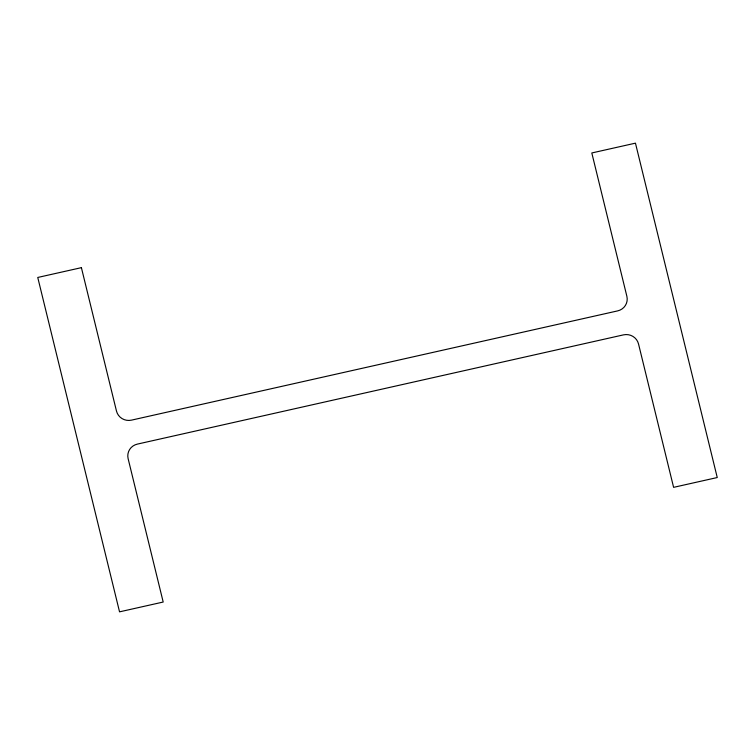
<?xml version="1.0" encoding="UTF-8"?>
<svg xmlns="http://www.w3.org/2000/svg" width="755" height="755" viewBox="0 0 755 755"><rect width="100%" height="100%" fill="white"/><g stroke="black" fill="none" stroke-linecap="round" stroke-linejoin="round"><path stroke-width="1.13" d="M81.398 267.657L37.75 277.462L119.545 611.843L163.193 602.037L128.123 458.662A12.476 12.137 8.8 0 1 137.353 444.11L623.517 334.861A12.476 12.137 8.8 0 1 638.532 343.978L673.602 487.343L717.25 477.537L635.455 143.157L591.807 152.963L626.876 296.337A12.476 12.137 8.8 0 1 617.647 310.89L131.483 420.139A12.476 12.137 8.8 0 1 116.468 411.022L81.398 267.657"/></g></svg>
